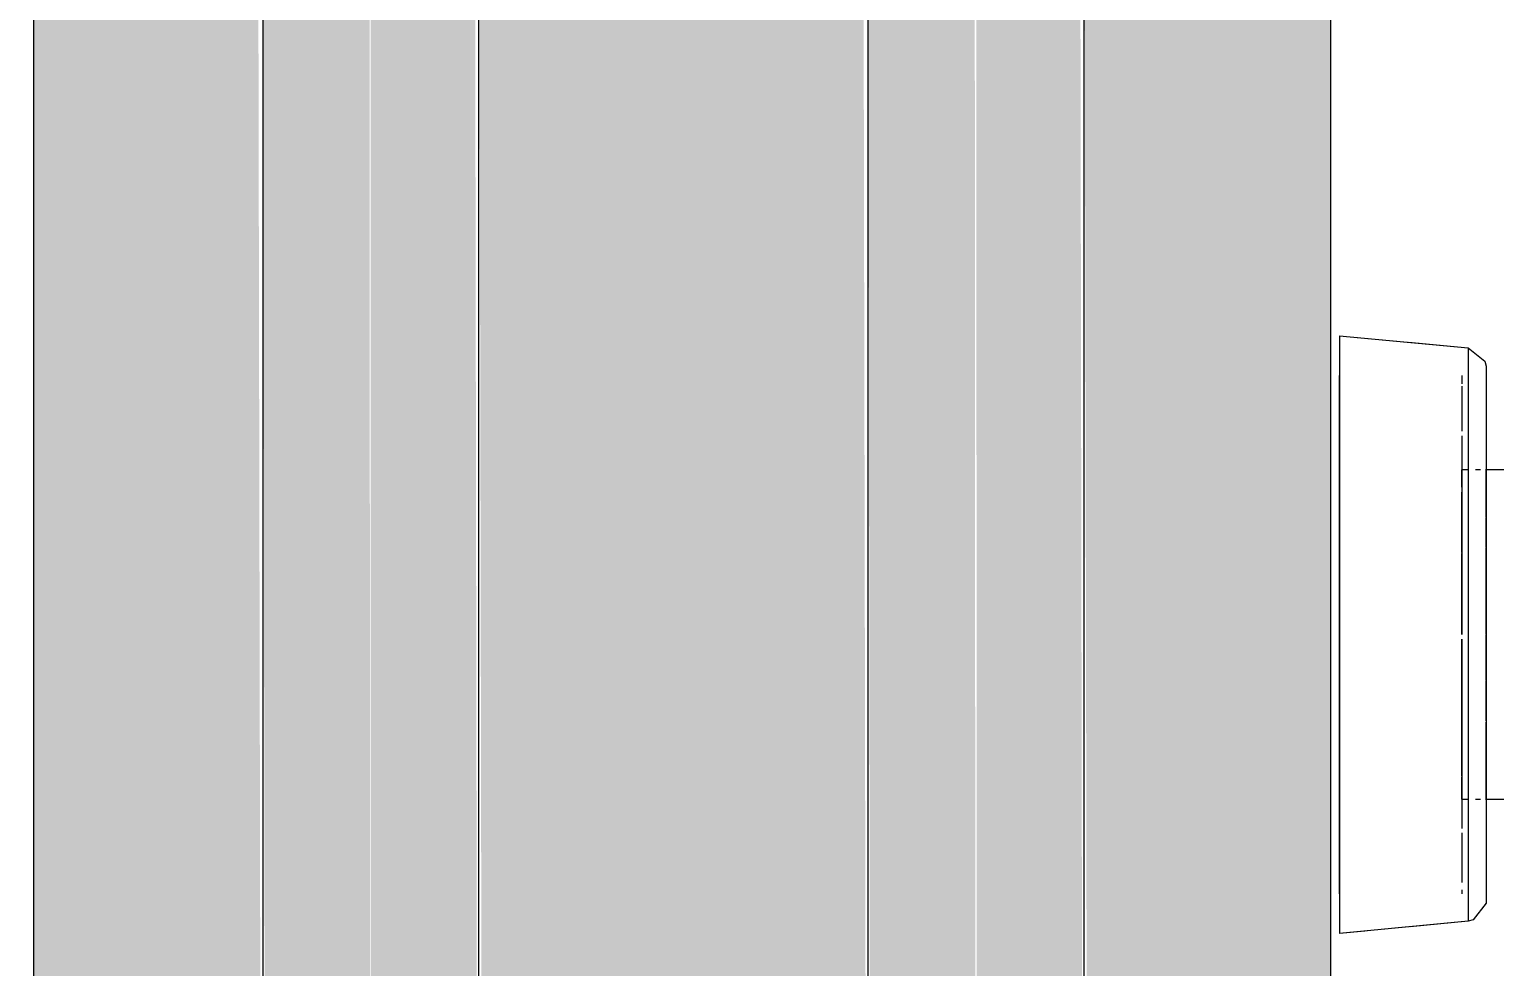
# Model space of a CAD drawing. Header units: metres. Extents: x 147 to 427, y -16 to 162.
# Drawn here: x 391.7781 to 391.9476, y 0.4116 to 0.52 of the extents above; entities that cross this region are included whole.
import ezdxf

# ---------------------------------------------------------------- set-up
doc = ezdxf.new("R2010")
doc.units = ezdxf.units.M
for name, color, linetype, lineweight in [('A-ANNO-DIMS', 7, 'Continuous', 5), ('A-ANNO-DIMS-50', 7, 'Continuous', 5), ('A-WALL', 7, 'Continuous', 9), ('P-PIPE', 7, 'Continuous', 5), ('P-SANR-FIXT', 7, 'Continuous', 5)]:
    doc.layers.add(name, color=color, linetype=linetype, lineweight=lineweight)
doc.styles.add('Century Gothic_1', font='GOTHIC.TTF', dxfattribs={"height": 0.075})
doc.dimstyles.new('Setores_1_5', dxfattribs={"dimscale": 0.3048, "dimtxt": 0.078313, "dimasz": 0.520833, "dimexe": 0.393701, "dimexo": 0.246063, "dimgap": 0.287073, "dimtad": 1, "dimrnd": 0.01, "dimzin": 0, "dimdsep": 46, "dimtxsty": 'Century Gothic_1', "dimblk1": 'OBLIQUE', "dimblk2": 'OBLIQUE', "dimsah": 1, "dimcen": 0.09, "dimazin": 0, "dimtfac": 1, "dimtdec": 4, "dimtix": 1, "dimtmove": 0, "dimatfit": 3, "dimfxl": 1, "dimtvp": 1, "dimtolj": 1, "dimtzin": 0, "dimarcsym": 2})

# ---------------------------------------------------------------- blocks, each defined once
blk = doc.blocks.new('USO_ESG_Sifão de Uso Geral - Sifão para lavatório-3647404-HH')
at = {"layer": 'P-SANR-FIXT'}
for p, q in [((-161.25597, 0.48457), (-161.24108, 0.48317)), ((-161.25597, 0.48457), (-161.25597, 0.41543)), ((-161.24108, 0.48317), (-161.24108, 0.41683)), ((-161.23901, 0.48108), (-161.23901, 0.41892)), ((-161.05097, 0.46905), (-161.23908, 0.46905)), ((-161.23908, 0.43095), (-161.05097, 0.43095)), ((-161.24108, 0.41683), (-161.25597, 0.41543))]:
    blk.add_line(p, q, dxfattribs=at)
at = {"layer": 'P-SANR-FIXT', "color": 253, "true_color": 0xa6a6a6}
for p, q in [((-161.25597, 0.48457), (-161.25597, 0.48006)), ((-161.25597, 0.47121), (-161.25597, 0.48)), ((-161.25597, 0.45), (-161.25597, 0.48)), ((-161.24184, 0.48), (-161.24184, 0.47901)), ((-161.23901, 0.48108), (-161.23901, 0.46995)), ((-161.24184, 0.47875), (-161.24184, 0.47353)), ((-161.24184, 0.47875), (-161.24184, 0.47353)), ((-161.24184, 0.473), (-161.24184, 0.45776)), ((-161.24184, 0.473), (-161.24184, 0.46921)), ((-161.25597, 0.45), (-161.25597, 0.47121)), ((-161.24184, 0.46907), (-161.24184, 0.46706)), ((-161.24108, 0.46905), (-161.24184, 0.46905)), ((-161.24184, 0.46706), (-161.24184, 0.46905)), ((-161.23965, 0.46905), (-161.24025, 0.46905)), ((-161.24184, 0.46652), (-161.24184, 0.45954)), ((-161.24184, 0.45952), (-161.24184, 0.4665)), ((-161.24184, 0.45937), (-161.24184, 0.45)), ((-161.24184, 0.45), (-161.24184, 0.45937)), ((-161.24184, 0.45763), (-161.24184, 0.45)), ((-161.25597, 0.42), (-161.25597, 0.45)), ((-161.25597, 0.42), (-161.25597, 0.45)), ((-161.24184, 0.44946), (-161.24184, 0.43363)), ((-161.24184, 0.44946), (-161.24184, 0.44262)), ((-161.24184, 0.44507), (-161.24184, 0.44946)), ((-161.24184, 0.43363), (-161.24184, 0.44507)), ((-161.24184, 0.44224), (-161.24184, 0.42757)), ((-161.24184, 0.43095), (-161.24184, 0.4335)), ((-161.24184, 0.43348), (-161.24184, 0.43093)), ((-161.24184, 0.43095), (-161.24108, 0.43095)), ((-161.24184, 0.43079), (-161.24184, 0.42757)), ((-161.24025, 0.43095), (-161.23965, 0.43095)), ((-161.23901, 0.43005), (-161.23901, 0.41892)), ((-161.24184, 0.42708), (-161.24184, 0.42131)), ((-161.24184, 0.42708), (-161.24184, 0.42131)), ((-161.24184, 0.42048), (-161.24184, 0.42)), ((-161.25597, 0.41994), (-161.25597, 0.41543))]:
    blk.add_line(p, q, dxfattribs=at)
at = {"layer": 'P-SANR-FIXT', "color": 254, "true_color": 0xdfdfdf}
for p, q in [((-161.24108, 0.48317), (-161.24108, 0.48204)), ((-161.24108, 0.4816), (-161.24108, 0.46956)), ((-161.25597, 0.47994), (-161.25597, 0.46729)), ((-161.24184, 0.46907), (-161.24184, 0.46842)), ((-161.24184, 0.46706), (-161.24184, 0.46905)), ((-161.24184, 0.46841), (-161.24184, 0.46706)), ((-161.23901, 0.46899), (-161.23901, 0.46907)), ((-161.23901, 0.46899), (-161.23901, 0.46907)), ((-161.23901, 0.4687), (-161.23901, 0.46899)), ((-161.23901, 0.46786), (-161.23901, 0.46899)), ((-161.23901, 0.46786), (-161.23901, 0.46853)), ((-161.23901, 0.46354), (-161.23901, 0.46784)), ((-161.25597, 0.46729), (-161.25597, 0.46517)), ((-161.25597, 0.4651), (-161.25597, 0.42006)), ((-161.24184, 0.46545), (-161.24184, 0.46386)), ((-161.24184, 0.46545), (-161.24184, 0.46386)), ((-161.24184, 0.46353), (-161.24184, 0.45961)), ((-161.24184, 0.46353), (-161.24184, 0.45961)), ((-161.23901, 0.46012), (-161.23901, 0.46347)), ((-161.24184, 0.45944), (-161.24184, 0.458)), ((-161.24184, 0.45944), (-161.24184, 0.458)), ((-161.23901, 0.45547), (-161.23901, 0.46005)), ((-161.24184, 0.45765), (-161.24184, 0.45)), ((-161.24184, 0.45765), (-161.24184, 0.45)), ((-161.23901, 0.45008), (-161.23901, 0.4554)), ((-161.24184, 0.44946), (-161.24184, 0.44586)), ((-161.24184, 0.44946), (-161.24184, 0.43647)), ((-161.23901, 0.44468), (-161.23901, 0.45)), ((-161.24184, 0.44586), (-161.24184, 0.43647)), ((-161.23901, 0.44002), (-161.23901, 0.4446)), ((-161.23901, 0.43657), (-161.23901, 0.43988)), ((-161.24184, 0.43614), (-161.24184, 0.434)), ((-161.23901, 0.43221), (-161.23901, 0.43652)), ((-161.24184, 0.43095), (-161.24184, 0.4335)), ((-161.24184, 0.43348), (-161.24184, 0.43159)), ((-161.24184, 0.43158), (-161.24184, 0.43093)), ((-161.23901, 0.43147), (-161.23901, 0.43216)), ((-161.23901, 0.43102), (-161.23901, 0.43216)), ((-161.23901, 0.43102), (-161.23901, 0.4313)), ((-161.23901, 0.43093), (-161.23901, 0.43101)), ((-161.23901, 0.43093), (-161.23901, 0.43101)), ((-161.24108, 0.43044), (-161.24108, 0.42654)), ((-161.24108, 0.42645), (-161.24108, 0.4184)), ((-161.24108, 0.41796), (-161.24108, 0.41683))]:
    blk.add_line(p, q, dxfattribs=at)
at = {"layer": 'P-SANR-FIXT', "color": 7, "true_color": 0xf3f3f3}
for p, q in [((-161.23901, 0.46993), (-161.23901, 0.46931)), ((-161.24184, 0.46919), (-161.24184, 0.46858)), ((-161.24184, 0.46856), (-161.24184, 0.46708)), ((-161.23901, 0.4693), (-161.23901, 0.46857)), ((-161.23901, 0.46827), (-161.23901, 0.4674)), ((-161.24184, 0.466), (-161.24184, 0.46545)), ((-161.24184, 0.46505), (-161.24184, 0.46391)), ((-161.24184, 0.46391), (-161.24184, 0.46505)), ((-161.23901, 0.46421), (-161.23901, 0.46591)), ((-161.24184, 0.46347), (-161.24184, 0.45954)), ((-161.24184, 0.45952), (-161.24184, 0.46347)), ((-161.23901, 0.46171), (-161.23901, 0.46347)), ((-161.23901, 0.46012), (-161.23901, 0.46168)), ((-161.24184, 0.45937), (-161.24184, 0.45806)), ((-161.24184, 0.45806), (-161.24184, 0.45937)), ((-161.23901, 0.45862), (-161.23901, 0.46005)), ((-161.24184, 0.45769), (-161.24184, 0.45494)), ((-161.24184, 0.45), (-161.24184, 0.45769)), ((-161.23901, 0.45547), (-161.23901, 0.45857)), ((-161.24184, 0.45493), (-161.24184, 0.45)), ((-161.23901, 0.45462), (-161.23901, 0.4554)), ((-161.23901, 0.45008), (-161.23901, 0.45456)), ((-161.24184, 0.44946), (-161.24184, 0.44607)), ((-161.24184, 0.44607), (-161.24184, 0.44946)), ((-161.23901, 0.44569), (-161.23901, 0.45)), ((-161.24184, 0.44584), (-161.24184, 0.44507)), ((-161.24184, 0.43653), (-161.24184, 0.44584)), ((-161.24184, 0.44506), (-161.24184, 0.44047)), ((-161.23901, 0.44468), (-161.23901, 0.44544)), ((-161.23901, 0.44149), (-161.23901, 0.4446)), ((-161.23901, 0.44002), (-161.23901, 0.44143)), ((-161.24184, 0.44046), (-161.24184, 0.43653)), ((-161.23901, 0.43837), (-161.23901, 0.43941)), ((-161.23901, 0.43657), (-161.23901, 0.43832)), ((-161.24184, 0.43609), (-161.24184, 0.43443)), ((-161.24184, 0.43443), (-161.24184, 0.43609)), ((-161.23901, 0.43337), (-161.23901, 0.43583)), ((-161.24184, 0.43337), (-161.24184, 0.43144)), ((-161.23901, 0.43263), (-161.23901, 0.43173)), ((-161.24184, 0.43142), (-161.24184, 0.43081)), ((-161.23901, 0.43143), (-161.23901, 0.43073)), ((-161.23901, 0.4307), (-161.23901, 0.43008))]:
    blk.add_line(p, q, dxfattribs=at)
at = {"layer": 'P-SANR-FIXT', "color": 7, "true_color": 0xfafafa}
for p, q in [((-161.24108, 0.46812), (-161.24108, 0.46659)), ((-161.24184, 0.465), (-161.24184, 0.46391)), ((-161.23901, 0.46565), (-161.23901, 0.46455)), ((-161.24184, 0.46354), (-161.24184, 0.4596)), ((-161.23901, 0.46409), (-161.23901, 0.46167)), ((-161.23901, 0.46162), (-161.23901, 0.46021)), ((-161.24184, 0.45943), (-161.24184, 0.45801)), ((-161.23901, 0.45953), (-161.23901, 0.45809)), ((-161.24184, 0.45763), (-161.24184, 0.45497)), ((-161.23901, 0.45804), (-161.23901, 0.45506)), ((-161.24184, 0.45496), (-161.24184, 0.45)), ((-161.23901, 0.45499), (-161.23901, 0.45425)), ((-161.23901, 0.4542), (-161.23901, 0.45007)), ((-161.24184, 0.44946), (-161.24184, 0.44605)), ((-161.23901, 0.45), (-161.23901, 0.44658)), ((-161.24184, 0.44582), (-161.24184, 0.44504)), ((-161.23901, 0.4458), (-161.23901, 0.44508)), ((-161.24184, 0.44503), (-161.24184, 0.44262)), ((-161.23901, 0.44501), (-161.23901, 0.44202)), ((-161.24184, 0.44199), (-161.24184, 0.44041)), ((-161.23901, 0.44196), (-161.23901, 0.44054)), ((-161.24184, 0.4404), (-161.24184, 0.43646)), ((-161.23901, 0.43979), (-161.23901, 0.43843)), ((-161.23901, 0.43838), (-161.23901, 0.43598)), ((-161.24184, 0.43609), (-161.24184, 0.435)), ((-161.23901, 0.43548), (-161.23901, 0.43435)), ((-161.24108, 0.43341), (-161.24108, 0.43188))]:
    blk.add_line(p, q, dxfattribs=at)
at = {"layer": 'P-SANR-FIXT', "color": 7, "true_color": 0xfdfdfd}
for p, q in [((-161.24108, 0.46505), (-161.24108, 0.46406)), ((-161.24108, 0.46368), (-161.24108, 0.46161)), ((-161.24108, 0.4616), (-161.24108, 0.45999)), ((-161.24108, 0.45982), (-161.24108, 0.45908)), ((-161.24108, 0.45829), (-161.24108, 0.45565)), ((-161.24108, 0.45432), (-161.24108, 0.45002)), ((-161.24108, 0.45), (-161.24108, 0.44591)), ((-161.24108, 0.44435), (-161.24108, 0.44173)), ((-161.24108, 0.44092), (-161.24108, 0.44019)), ((-161.24108, 0.44001), (-161.24108, 0.43842)), ((-161.24108, 0.4384), (-161.24108, 0.43633)), ((-161.24108, 0.43595), (-161.24108, 0.43446))]:
    blk.add_line(p, q, dxfattribs=at)
at = {"layer": 'P-SANR-FIXT', "flags": 128}
for points in [[(-161.24108, 0.48317), (-161.23917, 0.48163), (-161.23901, 0.48108)], [(-161.23901, 0.41892), (-161.24053, 0.41699), (-161.24108, 0.41683)]]:
    blk.add_lwpolyline(points, dxfattribs=at)
blk = doc.blocks.new('USO_ESG_Sifão de Uso Geral - Sifão para lavatório-V214-HH')
at = {"layer": 'P-SANR-FIXT', "color": 253, "true_color": 0xa6a6a6}
for p, q in [((-161.25597, 0.48457), (-161.24816, 0.48384)), ((-161.25597, 0.48457), (-161.25597, 0.48006)), ((-161.24798, 0.48382), (-161.24108, 0.48317)), ((-161.23901, 0.48108), (-161.23901, 0.46995)), ((-161.05097, 0.46905), (-161.23901, 0.46905)), ((-161.23901, 0.43095), (-161.05097, 0.43095)), ((-161.23901, 0.43005), (-161.23901, 0.41892)), ((-161.25597, 0.41994), (-161.25597, 0.41543)), ((-161.24053, 0.41699), (-161.24108, 0.41683)), ((-161.25306, 0.4157), (-161.25597, 0.41543)), ((-161.24798, 0.41618), (-161.25273, 0.41573)), ((-161.24108, 0.41683), (-161.24782, 0.41619))]:
    blk.add_line(p, q, dxfattribs=at)
at = {"layer": 'P-SANR-FIXT', "color": 254, "true_color": 0xdfdfdf}
for p, q in [((-161.25597, 0.48457), (-161.25597, 0.48006)), ((-161.24108, 0.48317), (-161.24108, 0.48204)), ((-161.24108, 0.4816), (-161.24108, 0.47873)), ((-161.25597, 0.47994), (-161.25597, 0.46517)), ((-161.23901, 0.48108), (-161.23901, 0.46995)), ((-161.24108, 0.47873), (-161.24108, 0.46956)), ((-161.25597, 0.4651), (-161.25597, 0.42006)), ((-161.24108, 0.43044), (-161.24108, 0.42654)), ((-161.23901, 0.43005), (-161.23901, 0.41892)), ((-161.24108, 0.42645), (-161.24108, 0.42127)), ((-161.24108, 0.42127), (-161.24108, 0.4184)), ((-161.25597, 0.41994), (-161.25597, 0.41543)), ((-161.24108, 0.41796), (-161.24108, 0.41683))]:
    blk.add_line(p, q, dxfattribs=at)
at = {"layer": 'P-SANR-FIXT', "color": 7, "true_color": 0xfafafa}
for p, q in [((-161.24108, 0.48317), (-161.24108, 0.48204)), ((-161.24108, 0.4816), (-161.24108, 0.46956)), ((-161.25597, 0.47994), (-161.25597, 0.46517)), ((-161.24108, 0.46905), (-161.24184, 0.46905)), ((-161.24108, 0.46812), (-161.24108, 0.46659)), ((-161.23965, 0.46905), (-161.24025, 0.46905)), ((-161.25597, 0.4651), (-161.25597, 0.45)), ((-161.23901, 0.46565), (-161.23901, 0.46455)), ((-161.23901, 0.46409), (-161.23901, 0.46167)), ((-161.23901, 0.46162), (-161.23901, 0.46021)), ((-161.23901, 0.45953), (-161.23901, 0.45809)), ((-161.23901, 0.45804), (-161.23901, 0.45506)), ((-161.23901, 0.45499), (-161.23901, 0.45425)), ((-161.23901, 0.4542), (-161.23901, 0.45007)), ((-161.25597, 0.45), (-161.25597, 0.42006)), ((-161.23901, 0.45), (-161.23901, 0.44658)), ((-161.23901, 0.4458), (-161.23901, 0.44508)), ((-161.23901, 0.44501), (-161.23901, 0.44202)), ((-161.23901, 0.44196), (-161.23901, 0.44054)), ((-161.23901, 0.43979), (-161.23901, 0.43843)), ((-161.23901, 0.43838), (-161.23901, 0.43598)), ((-161.23901, 0.43548), (-161.23901, 0.43435)), ((-161.24108, 0.43341), (-161.24108, 0.43188)), ((-161.24184, 0.43095), (-161.24108, 0.43095)), ((-161.24025, 0.43095), (-161.23965, 0.43095)), ((-161.24108, 0.43044), (-161.24108, 0.42654)), ((-161.24108, 0.42645), (-161.24108, 0.4184)), ((-161.24108, 0.41796), (-161.24108, 0.41683))]:
    blk.add_line(p, q, dxfattribs=at)
at = {"layer": 'P-SANR-FIXT', "color": 7, "true_color": 0xf3f3f3}
for p, q in [((-161.25597, 0.45), (-161.25597, 0.48)), ((-161.25597, 0.47121), (-161.25597, 0.48)), ((-161.24184, 0.48), (-161.24184, 0.47901)), ((-161.24184, 0.47875), (-161.24184, 0.47353)), ((-161.24184, 0.47875), (-161.24184, 0.47353)), ((-161.24184, 0.473), (-161.24184, 0.46921)), ((-161.24184, 0.473), (-161.24184, 0.46921)), ((-161.25597, 0.45), (-161.25597, 0.47121)), ((-161.23901, 0.46993), (-161.23901, 0.46931)), ((-161.23901, 0.4693), (-161.23901, 0.46857)), ((-161.23901, 0.46827), (-161.23901, 0.4674)), ((-161.25597, 0.42), (-161.25597, 0.45)), ((-161.25597, 0.42), (-161.25597, 0.45)), ((-161.23901, 0.43263), (-161.23901, 0.43173)), ((-161.24184, 0.43079), (-161.24184, 0.42757)), ((-161.24184, 0.43079), (-161.24184, 0.42757)), ((-161.23901, 0.43143), (-161.23901, 0.43073)), ((-161.23901, 0.4307), (-161.23901, 0.43008)), ((-161.24184, 0.42708), (-161.24184, 0.42131)), ((-161.24184, 0.42708), (-161.24184, 0.42402)), ((-161.24184, 0.42402), (-161.24184, 0.42131)), ((-161.24184, 0.42048), (-161.24184, 0.42))]:
    blk.add_line(p, q, dxfattribs=at)
at = {"layer": 'P-SANR-FIXT', "color": 7, "true_color": 0xfefefe}
for p, q in [((-161.23901, 0.46993), (-161.23901, 0.46931)), ((-161.24184, 0.46919), (-161.24184, 0.46858)), ((-161.24184, 0.46907), (-161.24184, 0.46842)), ((-161.24184, 0.46844), (-161.24184, 0.46905)), ((-161.24184, 0.46856), (-161.24184, 0.46708)), ((-161.24184, 0.46841), (-161.24184, 0.46706)), ((-161.24184, 0.46706), (-161.24184, 0.4684)), ((-161.24108, 0.46812), (-161.24108, 0.46659)), ((-161.23901, 0.4693), (-161.23901, 0.46857)), ((-161.23901, 0.46827), (-161.23901, 0.4674)), ((-161.24184, 0.466), (-161.24184, 0.46545)), ((-161.24184, 0.46545), (-161.24184, 0.46386)), ((-161.24184, 0.46545), (-161.24184, 0.46386)), ((-161.24184, 0.46505), (-161.24184, 0.46391)), ((-161.24184, 0.46505), (-161.24184, 0.46391)), ((-161.24184, 0.46391), (-161.24184, 0.46505)), ((-161.24184, 0.46391), (-161.24184, 0.46505)), ((-161.24184, 0.465), (-161.24184, 0.46391)), ((-161.24184, 0.465), (-161.24184, 0.46391)), ((-161.24108, 0.46505), (-161.24108, 0.46406)), ((-161.23901, 0.46421), (-161.23901, 0.46586)), ((-161.23901, 0.46421), (-161.23901, 0.46586)), ((-161.23901, 0.46565), (-161.23901, 0.46455)), ((-161.24184, 0.46354), (-161.24184, 0.4596)), ((-161.24184, 0.46354), (-161.24184, 0.4596)), ((-161.24184, 0.46353), (-161.24184, 0.45962)), ((-161.24184, 0.46353), (-161.24184, 0.45962)), ((-161.24184, 0.46347), (-161.24184, 0.45954)), ((-161.24184, 0.46347), (-161.24184, 0.45954)), ((-161.24184, 0.45954), (-161.24184, 0.46347)), ((-161.24184, 0.45954), (-161.24184, 0.46347)), ((-161.24108, 0.46368), (-161.24108, 0.46161)), ((-161.23901, 0.46409), (-161.23901, 0.46167)), ((-161.23901, 0.46171), (-161.23901, 0.46347)), ((-161.23901, 0.46171), (-161.23901, 0.46347)), ((-161.24108, 0.4616), (-161.24108, 0.45999)), ((-161.23901, 0.46059), (-161.23901, 0.46168)), ((-161.23901, 0.46059), (-161.23901, 0.46168)), ((-161.23901, 0.46162), (-161.23901, 0.46021)), ((-161.24184, 0.45944), (-161.24184, 0.458)), ((-161.24184, 0.45944), (-161.24184, 0.458)), ((-161.24184, 0.45943), (-161.24184, 0.45801)), ((-161.24184, 0.45943), (-161.24184, 0.45801)), ((-161.24184, 0.45937), (-161.24184, 0.45806)), ((-161.24184, 0.45937), (-161.24184, 0.45806)), ((-161.24184, 0.45806), (-161.24184, 0.45937)), ((-161.24184, 0.45806), (-161.24184, 0.45937)), ((-161.24108, 0.45982), (-161.24108, 0.45908)), ((-161.23901, 0.45862), (-161.23901, 0.46005)), ((-161.23901, 0.45862), (-161.23901, 0.46005)), ((-161.23901, 0.45953), (-161.23901, 0.45809)), ((-161.24184, 0.45769), (-161.24184, 0.45494)), ((-161.24184, 0.45769), (-161.24184, 0.45494)), ((-161.24184, 0.45494), (-161.24184, 0.45769)), ((-161.24184, 0.45494), (-161.24184, 0.45769)), ((-161.24184, 0.45765), (-161.24184, 0.45497)), ((-161.24184, 0.45765), (-161.24184, 0.45497)), ((-161.24184, 0.45763), (-161.24184, 0.45497)), ((-161.24184, 0.45763), (-161.24184, 0.45497)), ((-161.24108, 0.45829), (-161.24108, 0.45565)), ((-161.23901, 0.45547), (-161.23901, 0.45857)), ((-161.23901, 0.45547), (-161.23901, 0.45857)), ((-161.23901, 0.45804), (-161.23901, 0.45506)), ((-161.24184, 0.45496), (-161.24184, 0.45)), ((-161.24184, 0.45496), (-161.24184, 0.45)), ((-161.24184, 0.45496), (-161.24184, 0.45)), ((-161.24184, 0.45496), (-161.24184, 0.45)), ((-161.24184, 0.45493), (-161.24184, 0.45)), ((-161.24184, 0.45493), (-161.24184, 0.45)), ((-161.24184, 0.45), (-161.24184, 0.45493)), ((-161.24184, 0.45), (-161.24184, 0.45493)), ((-161.24108, 0.45432), (-161.24108, 0.45002)), ((-161.23901, 0.45462), (-161.23901, 0.4554)), ((-161.23901, 0.45462), (-161.23901, 0.4554)), ((-161.23901, 0.45499), (-161.23901, 0.45425)), ((-161.23901, 0.45008), (-161.23901, 0.45456)), ((-161.23901, 0.45008), (-161.23901, 0.45456)), ((-161.23901, 0.4542), (-161.23901, 0.45007)), ((-161.24184, 0.44946), (-161.24184, 0.44607)), ((-161.24184, 0.44946), (-161.24184, 0.44607)), ((-161.24184, 0.44946), (-161.24184, 0.44605)), ((-161.24184, 0.44946), (-161.24184, 0.44605)), ((-161.24184, 0.44607), (-161.24184, 0.44946)), ((-161.24184, 0.44607), (-161.24184, 0.44946)), ((-161.24184, 0.44946), (-161.24184, 0.44504)), ((-161.24184, 0.44946), (-161.24184, 0.44504)), ((-161.24108, 0.45), (-161.24108, 0.44591)), ((-161.23901, 0.44628), (-161.23901, 0.45)), ((-161.23901, 0.44628), (-161.23901, 0.45)), ((-161.23901, 0.45), (-161.23901, 0.44658)), ((-161.24184, 0.44584), (-161.24184, 0.44507)), ((-161.24184, 0.44584), (-161.24184, 0.44507)), ((-161.24184, 0.44507), (-161.24184, 0.44584)), ((-161.24184, 0.44507), (-161.24184, 0.44584)), ((-161.24184, 0.44582), (-161.24184, 0.44504)), ((-161.24184, 0.44582), (-161.24184, 0.44504)), ((-161.23901, 0.4458), (-161.23901, 0.44508)), ((-161.24184, 0.44506), (-161.24184, 0.44256)), ((-161.24184, 0.44506), (-161.24184, 0.44256)), ((-161.24184, 0.44256), (-161.24184, 0.44506)), ((-161.24184, 0.44256), (-161.24184, 0.44506)), ((-161.24184, 0.44503), (-161.24184, 0.44262)), ((-161.24184, 0.44503), (-161.24184, 0.44262)), ((-161.24184, 0.44503), (-161.24184, 0.4426)), ((-161.24184, 0.44503), (-161.24184, 0.4426)), ((-161.24108, 0.44435), (-161.24108, 0.44173)), ((-161.23901, 0.44468), (-161.23901, 0.44544)), ((-161.23901, 0.44468), (-161.23901, 0.44544)), ((-161.23901, 0.44501), (-161.23901, 0.44202)), ((-161.23901, 0.44149), (-161.23901, 0.4446)), ((-161.23901, 0.44149), (-161.23901, 0.4446)), ((-161.24184, 0.442), (-161.24184, 0.44039)), ((-161.24184, 0.442), (-161.24184, 0.44039)), ((-161.24184, 0.44199), (-161.24184, 0.44041)), ((-161.24184, 0.44199), (-161.24184, 0.44041)), ((-161.24184, 0.44194), (-161.24184, 0.44047)), ((-161.24184, 0.44194), (-161.24184, 0.44047)), ((-161.24184, 0.44048), (-161.24184, 0.44194)), ((-161.24184, 0.44048), (-161.24184, 0.44194)), ((-161.24108, 0.44092), (-161.24108, 0.44019)), ((-161.23901, 0.44196), (-161.23901, 0.44054)), ((-161.23901, 0.44002), (-161.23901, 0.44143)), ((-161.23901, 0.44002), (-161.23901, 0.44143)), ((-161.24184, 0.44046), (-161.24184, 0.43653)), ((-161.24184, 0.44046), (-161.24184, 0.43653)), ((-161.24184, 0.43653), (-161.24184, 0.44046)), ((-161.24184, 0.43653), (-161.24184, 0.44046)), ((-161.24184, 0.4404), (-161.24184, 0.43646)), ((-161.24184, 0.4404), (-161.24184, 0.43646)), ((-161.24184, 0.44038), (-161.24184, 0.43647)), ((-161.24184, 0.44038), (-161.24184, 0.43647)), ((-161.24108, 0.44001), (-161.24108, 0.43842)), ((-161.23901, 0.43979), (-161.23901, 0.43843)), ((-161.23901, 0.43837), (-161.23901, 0.43941)), ((-161.23901, 0.43837), (-161.23901, 0.43941)), ((-161.24108, 0.4384), (-161.24108, 0.43633)), ((-161.23901, 0.43838), (-161.23901, 0.43598)), ((-161.23901, 0.43657), (-161.23901, 0.43832)), ((-161.23901, 0.43657), (-161.23901, 0.43832)), ((-161.24184, 0.43614), (-161.24184, 0.4349)), ((-161.24184, 0.43614), (-161.24184, 0.4349)), ((-161.24184, 0.43609), (-161.24184, 0.43487)), ((-161.24184, 0.43609), (-161.24184, 0.43487)), ((-161.24184, 0.43609), (-161.24184, 0.435)), ((-161.24184, 0.43609), (-161.24184, 0.435)), ((-161.24184, 0.43487), (-161.24184, 0.43609)), ((-161.24184, 0.43487), (-161.24184, 0.43609)), ((-161.24108, 0.43595), (-161.24108, 0.43446)), ((-161.23901, 0.43414), (-161.23901, 0.43583)), ((-161.23901, 0.43414), (-161.23901, 0.43583)), ((-161.24184, 0.43455), (-161.24184, 0.434)), ((-161.24184, 0.43455), (-161.24184, 0.434)), ((-161.23901, 0.43548), (-161.23901, 0.43435)), ((-161.24184, 0.43348), (-161.24184, 0.43159)), ((-161.24184, 0.4316), (-161.24184, 0.43348)), ((-161.24184, 0.43337), (-161.24184, 0.43144)), ((-161.24108, 0.43341), (-161.24108, 0.43188)), ((-161.23901, 0.43263), (-161.23901, 0.43173)), ((-161.24184, 0.43158), (-161.24184, 0.43093)), ((-161.24184, 0.43095), (-161.24184, 0.43156)), ((-161.24184, 0.43142), (-161.24184, 0.43081)), ((-161.23901, 0.43143), (-161.23901, 0.43073)), ((-161.23901, 0.4307), (-161.23901, 0.43008))]:
    blk.add_line(p, q, dxfattribs=at)
at = {"layer": 'P-SANR-FIXT', "color": 7, "true_color": 0xfdfdfd}
for p, q in [((-161.24184, 0.46919), (-161.24184, 0.46858)), ((-161.24184, 0.46907), (-161.24184, 0.46842)), ((-161.24184, 0.46844), (-161.24184, 0.46905)), ((-161.24184, 0.46856), (-161.24184, 0.46708)), ((-161.24184, 0.46841), (-161.24184, 0.46706)), ((-161.24184, 0.46706), (-161.24184, 0.4684)), ((-161.23901, 0.46899), (-161.23901, 0.46907)), ((-161.23901, 0.46899), (-161.23901, 0.46907)), ((-161.23901, 0.4687), (-161.23901, 0.46899)), ((-161.23901, 0.4687), (-161.23901, 0.46899)), ((-161.23901, 0.46786), (-161.23901, 0.46853)), ((-161.23901, 0.46786), (-161.23901, 0.46853)), ((-161.24108, 0.46505), (-161.24108, 0.46406)), ((-161.24108, 0.46368), (-161.24108, 0.46161)), ((-161.24108, 0.4616), (-161.24108, 0.45999)), ((-161.24108, 0.45982), (-161.24108, 0.45908)), ((-161.24108, 0.45829), (-161.24108, 0.45565)), ((-161.24108, 0.45432), (-161.24108, 0.45002)), ((-161.24108, 0.45), (-161.24108, 0.44591)), ((-161.24108, 0.44435), (-161.24108, 0.44173)), ((-161.24108, 0.44092), (-161.24108, 0.44019)), ((-161.24108, 0.44001), (-161.24108, 0.43842)), ((-161.24108, 0.4384), (-161.24108, 0.43633)), ((-161.24108, 0.43595), (-161.24108, 0.43446)), ((-161.24184, 0.43348), (-161.24184, 0.43159)), ((-161.24184, 0.4316), (-161.24184, 0.43348)), ((-161.24184, 0.43337), (-161.24184, 0.43144)), ((-161.24184, 0.43158), (-161.24184, 0.43093)), ((-161.24184, 0.43095), (-161.24184, 0.43156)), ((-161.24184, 0.43142), (-161.24184, 0.43081)), ((-161.23901, 0.43147), (-161.23901, 0.43216)), ((-161.23901, 0.43147), (-161.23901, 0.43216)), ((-161.23901, 0.43102), (-161.23901, 0.4313)), ((-161.23901, 0.43102), (-161.23901, 0.4313)), ((-161.23901, 0.43093), (-161.23901, 0.43101)), ((-161.23901, 0.43093), (-161.23901, 0.43101))]:
    blk.add_line(p, q, dxfattribs=at)
at = {"layer": 'P-SANR-FIXT'}
blk.add_line((-161.23901, 0.41892), (-161.24053, 0.41699), dxfattribs=at)
at = {"layer": 'P-SANR-FIXT', "flags": 128}
blk.add_lwpolyline([(-161.24108, 0.48317), (-161.23917, 0.48163), (-161.23901, 0.48108)], dxfattribs=at)
blk = doc.blocks.new('DIMBLOCK146-HH')
at = {"layer": 'A-ANNO-DIMS-50', "lineweight": 25}
for p, q in [((391.5574, 1.8), (391.47802, 1.87938)), ((391.5574, 1.8), (391.63677, 1.72062)), ((391.5574, 0), (391.47802, 0.07938)), ((391.5574, 0), (391.63677, -0.07938))]:
    blk.add_line(p, q, dxfattribs=at)
at = {"layer": 'A-ANNO-DIMS-50'}
for p, q in [((391.5574, 1.8), (391.4374, 1.8)), ((391.5574, 0), (391.5574, 1.8)), ((391.5574, 1.8), (391.79708, 1.8)), ((391.5574, 0), (391.52015, 0)), ((391.5574, 0), (391.6774, 0))]:
    blk.add_line(p, q, dxfattribs=at)
at = {"layer": 'A-ANNO-DIMS-50', "color": 0, "insert": (391.37377, 0.73467), "char_height": 0.075, "width": 0.3967839, "attachment_point": 1, "rotation": 90, "line_spacing_factor": 0.984502, "style": 'Century Gothic_1'}
blk.add_mtext('1,80 m', dxfattribs=at)
blk = doc.blocks.new('_Oblique')
at = {"color": 0, "linetype": 'ByBlock', "lineweight": -2}
blk.add_line((-0.5, -0.5), (0.5, 0.5), dxfattribs=at)

msp = doc.modelspace()

# ---------------------------------------------------------------- hatches: boundary and pattern name
at = {"layer": 'A-WALL', "true_color": 0x7f7f7f}
h = msp.add_hatch(color=8, dxfattribs=at)
h.paths.add_polyline_path([(391.8736, 0.26199), (391.8745, 0.26199), (391.87329, 0.26339)])
h.paths.add_polyline_path([(391.87271, 0.26199), (391.87329, 0.26233), (391.87231, 0.26339)])
h.paths.add_polyline_path([(391.8736, 0.6266), (391.8745, 0.6266), (391.87329, 0.628)])
h.paths.add_polyline_path([(391.8727, 0.6266), (391.87315, 0.62708), (391.87251, 0.62729)])
h.paths.add_polyline_path([(391.89087, 2.65869), (391.89154, 2.65869), (391.89102, 2.65895)])
h.paths.add_polyline_path([(391.83222, 2.61577), (391.83222, 2.61529), (391.83268, 2.61503)])
h.paths.add_polyline_path([(391.83155, 0.6266), (391.83155, 0.62717), (391.83065, 0.6266)])
h.paths.add_polyline_path([(391.83155, 0.5734), (391.83065, 0.5734), (391.83186, 0.572)])
h.paths.add_polyline_path([(391.83245, 0.5734), (391.832, 0.57292), (391.83264, 0.57271)])
h.paths.add_polyline_path([(391.84924, 0), (391.9286, 0), (391.9286, 0.18607), (391.89728, 0.18597), (391.8957, 0.18566), (391.89016, 0.18384), (391.88758, 0.1835), (391.88133, 0.18485), (391.8755, 0.18886), (391.873, 0.19245), (391.87133, 0.19738), (391.87189, 0.20489), (391.87354, 0.20993), (391.87382, 0.24589), (391.87501, 0.24638), (391.87375, 0.24699), (391.87271, 0.24699), (391.87231, 0.26239), (391.87133, 0.26339), (391.87164, 0.26739), (391.87508, 0.26739), (391.8745, 0.568), (391.87108, 0.568), (391.87164, 0.57232), (391.87271, 0.5734), (391.87271, 0.5895), (391.87426, 0.59007), (391.87401, 0.5906), (391.87355, 0.59116), (391.87299, 0.59246), (391.8715, 0.59676), (391.87129, 0.60164), (391.87246, 0.60632), (391.87355, 0.60859), (391.8741, 0.6094), (391.87426, 0.60993), (391.87251, 0.6105), (391.87231, 0.62701), (391.87133, 0.628), (391.87164, 0.632), (391.87508, 0.632), (391.87508, 1.7662), (391.87208, 1.7662), (391.8726, 1.8338), (391.87508, 1.8338), (391.87493, 2.60887), (391.87108, 2.60887), (391.87164, 2.61329), (391.87248, 2.61427), (391.87299, 2.62697), (391.87401, 2.62807), (391.87601, 2.63949), (391.87888, 2.64345), (391.88222, 2.64828), (391.88226, 2.65007), (391.89087, 2.65948), (391.89087, 2.66067), (391.8941, 2.6631), (391.89683, 2.66097), (391.92094, 2.68508), (391.91851, 2.68831), (391.92129, 2.69039), (391.92213, 2.69005), (391.92324, 2.69041), (391.92324, 2.69106), (391.9286, 2.69669), (391.9286, 2.7), (391.7786, 2.69972), (391.77918, 2.69529), (391.78341, 2.69041), (391.78341, 2.69008), (391.78541, 2.69044), (391.78606, 2.69039), (391.78814, 2.68751), (391.78601, 2.68478), (391.80862, 2.66217), (391.81185, 2.6646), (391.8142, 2.66187), (391.81428, 2.66019), (391.82289, 2.65084), (391.82315, 2.64907), (391.82945, 2.64045), (391.83114, 2.62957), (391.83268, 2.62847), (391.83308, 2.61512), (391.83408, 2.61437), (391.83351, 2.61037), (391.83008, 2.61037), (391.83008, 1.8338), (391.83308, 1.8338), (391.83255, 1.7662), (391.83008, 1.7662), (391.83065, 0.632), (391.83408, 0.632), (391.83351, 0.62781), (391.83245, 0.6266), (391.83245, 0.6105), (391.83089, 0.60993), (391.83114, 0.6094), (391.8316, 0.60888), (391.83216, 0.60754), (391.83365, 0.60324), (391.83408, 0.6), (391.83269, 0.59368), (391.8316, 0.59116), (391.83105, 0.5906), (391.83089, 0.59007), (391.83264, 0.5895), (391.83285, 0.57299), (391.83382, 0.572), (391.83351, 0.568), (391.83008, 0.568), (391.83065, 0.26739), (391.83408, 0.26739), (391.83351, 0.2632), (391.83245, 0.26199), (391.83245, 0.24699), (391.83051, 0.24682), (391.83014, 0.24589), (391.8314, 0.24589), (391.83161, 0.20942), (391.83187, 0.20824), (391.83382, 0.20243), (391.83351, 0.19573), (391.83051, 0.18998), (391.82777, 0.18712), (391.82185, 0.18406), (391.81758, 0.1835), (391.81133, 0.18485), (391.80841, 0.18612), (391.78752, 0.18603), (391.7786, 0.18597), (391.7786, 0)])
h.paths.add_polyline_path([(391.8036, 0.26199), (391.8045, 0.26199), (391.80329, 0.26339)])
h.paths.add_polyline_path([(391.80271, 0.26199), (391.80329, 0.26233), (391.80231, 0.26339)])
h.paths.add_polyline_path([(391.8036, 0.6266), (391.8045, 0.6266), (391.80329, 0.628)])
h.paths.add_polyline_path([(391.8027, 0.6266), (391.80315, 0.62708), (391.80251, 0.62729)])
h.paths.add_polyline_path([(391.79447, 0.2139), (391.80354, 0.21404), (391.80382, 0.24589), (391.80501, 0.24638), (391.80375, 0.24699), (391.80271, 0.24699), (391.80231, 0.26239), (391.80133, 0.26339), (391.80164, 0.26739), (391.80508, 0.26739), (391.8045, 0.568), (391.80108, 0.568), (391.80164, 0.57232), (391.80271, 0.5734), (391.80218, 0.5849), (391.79057, 0.58473), (391.78948, 0.58374), (391.78408, 0.58375), (391.78408, 0.6165), (391.79025, 0.61559), (391.79098, 0.6149), (391.80257, 0.61559), (391.80231, 0.62701), (391.80133, 0.628), (391.80164, 0.632), (391.80508, 0.632), (391.80508, 1.7662), (391.80208, 1.7662), (391.80208, 1.78372), (391.78247, 1.78273), (391.78247, 1.76717), (391.77962, 1.76829), (391.7786, 1.76961), (391.7786, 0.21398), (391.79234, 0.21392)])
h.paths.add_polyline_path([(391.90155, 0.6266), (391.90155, 0.62717), (391.90065, 0.6266)])
h.paths.add_polyline_path([(391.90155, 0.5734), (391.90065, 0.5734), (391.90186, 0.572)])
h.paths.add_polyline_path([(391.90245, 0.5734), (391.902, 0.57292), (391.90264, 0.57271)])
h.paths.add_polyline_path([(391.9286, 0.21393), (391.92838, 1.77391), (391.92521, 1.76767), (391.92269, 1.76767), (391.92227, 1.78275), (391.90308, 1.78325), (391.90255, 1.7662), (391.90008, 1.7662), (391.90065, 0.632), (391.90408, 0.632), (391.90351, 0.62781), (391.90245, 0.6266), (391.90298, 0.6151), (391.91458, 0.61527), (391.91568, 0.61626), (391.92108, 0.61625), (391.92108, 0.5835), (391.91526, 0.58406), (391.91418, 0.5851), (391.90259, 0.58508), (391.90285, 0.57299), (391.90382, 0.572), (391.90351, 0.568), (391.90008, 0.568), (391.90065, 0.26739), (391.90408, 0.26739), (391.90351, 0.2632), (391.90245, 0.26199), (391.90245, 0.24699), (391.90051, 0.24682), (391.90014, 0.24589), (391.9014, 0.24589), (391.90257, 0.21404), (391.92785, 0.21395)])
h.paths.add_polyline_path([(391.83065, 0.26199), (391.83186, 0.26233), (391.83152, 0.26254)])
h.paths.add_polyline_path([(391.90155, 0.26199), (391.90152, 0.26254), (391.90065, 0.26199)])
h.paths.add_polyline_path([(391.87231, 0.572), (391.87315, 0.5734), (391.87271, 0.5734), (391.87251, 0.57271)])
h.paths.add_polyline_path([(391.80231, 0.572), (391.80315, 0.5734), (391.80271, 0.5734), (391.80251, 0.57271)])
h.paths.add_polyline_path([(391.80329, 0.572), (391.8045, 0.5734), (391.8036, 0.5734), (391.80329, 0.572)])
h.paths.add_polyline_path([(391.87329, 0.572), (391.8745, 0.5734), (391.8736, 0.5734), (391.87329, 0.572)])
h.paths.add_polyline_path([(391.91558, 0.58473), (391.91515, 0.58512), (391.91498, 0.5849)])
h.paths.add_polyline_path([(391.91515, 0.61488), (391.91436, 0.61492), (391.91427, 0.6149)])
h.paths.add_polyline_path([(391.80208, 1.81628), (391.8026, 1.8338), (391.80508, 1.8338), (391.80494, 2.61037), (391.80108, 2.61037), (391.80164, 2.61437), (391.80248, 2.6148), (391.80299, 2.61577), (391.80248, 2.61577), (391.80299, 2.62847), (391.80401, 2.63041), (391.80299, 2.63019), (391.801, 2.63075), (391.79324, 2.63916), (391.79324, 2.63949), (391.79124, 2.63913), (391.79059, 2.63919), (391.78851, 2.64206), (391.79064, 2.64479), (391.7786, 2.65683), (391.77895, 1.83039), (391.77994, 1.83233), (391.78247, 1.83233), (391.78247, 1.81727), (391.79412, 1.81668)])
h.paths.add_polyline_path([(391.90308, 1.81628), (391.92269, 1.81727), (391.92269, 1.83283), (391.92553, 1.83171), (391.9286, 1.82609), (391.9286, 2.65739), (391.91421, 2.64299), (391.91664, 2.63976), (391.91386, 2.63769), (391.91302, 2.63802), (391.91191, 2.63766), (391.91191, 2.63701), (391.90288, 2.62872), (391.90091, 2.62914), (391.90111, 2.62813), (391.90216, 2.62697), (391.90268, 2.62697), (391.90216, 2.61427), (391.90216, 2.61385), (391.90358, 2.61287), (391.90408, 2.61287), (391.90351, 2.60887), (391.90008, 2.60887), (391.90008, 1.8338), (391.90308, 1.8338), (391.90308, 1.81668)])
at = {"layer": 'P-PIPE', "true_color": 0x00ffff}
for points in [[(391.80874, 0.26739), (391.81758, 0.26739), (391.81742, 0.568), (391.80508, 0.568), (391.8055, 0.26739), (391.80787, 0.26739)], [(391.87889, 0.26739), (391.88758, 0.26739), (391.88742, 0.568), (391.87508, 0.568), (391.8755, 0.26739), (391.87874, 0.26739)]]:
    msp.add_hatch(color=4, dxfattribs=at).paths.add_polyline_path(points)
h = msp.add_hatch(color=4, dxfattribs=at)
h.paths.add_polyline_path([(391.82843, 0.568), (391.82843, 0.56799), (391.82843, 0.54025)])
h.paths.add_polyline_path([(391.81777, 0.26739), (391.83008, 0.26739), (391.82959, 0.568), (391.81758, 0.568), (391.81758, 0.26739)])
h = msp.add_hatch(color=4, dxfattribs=at)
h.paths.add_polyline_path([(391.89843, 0.568), (391.89843, 0.56799), (391.89843, 0.54025)])
h.paths.add_polyline_path([(391.90008, 0.26739), (391.89959, 0.568), (391.88758, 0.568), (391.88777, 0.26739), (391.90002, 0.26739)])

# ---------------------------------------------------------------- linework, layer by layer
at = {"layer": 'A-WALL', "color": 253, "true_color": 0xaaaaaa}
for p, q in [((391.7786, 0), (391.7786, 3)), ((391.9286, 3), (391.9286, 0))]:
    msp.add_line(p, q, dxfattribs=at)
at = {"layer": 'P-PIPE'}
for p, q in [((391.80508, 0.568), (391.80508, 0.26739)), ((391.83008, 0.26739), (391.83008, 0.568)), ((391.87508, 0.568), (391.87508, 0.26739)), ((391.90008, 0.26739), (391.90008, 0.568))]:
    msp.add_line(p, q, dxfattribs=at)

# ---------------------------------------------------------------- block references
at = {"layer": 'P-SANR-FIXT', "color": 253, "true_color": 0xa6a6a6}
msp.add_blockref('USO_ESG_Sifão de Uso Geral - Sifão para lavatório-3647404-HH', (553.1856, 0), dxfattribs=at)
at = {"layer": 'P-SANR-FIXT', "color": 7, "true_color": 0xfafafa}
msp.add_blockref('USO_ESG_Sifão de Uso Geral - Sifão para lavatório-V214-HH', (553.1856, 0), dxfattribs=at)

# ---------------------------------------------------------------- dimensions: what is measured, and where the dimension line sits
at = {"layer": 'A-ANNO-DIMS'}
dim = msp.add_linear_dim(base=(391.5574, 1.8), p1=(391.44515, 0), p2=(391.87208, 1.8), angle=90, dimstyle='Setores_1_5', override={"dimpost": '<>', "dimfxl": 1.849937}, dxfattribs=at)
dim.commit()
dim.dimension.update_dxf_attribs({"geometry": 'DIMBLOCK146-HH', "text_midpoint": (391.43051, 0.9)})

doc.saveas('drawing.dxf')
